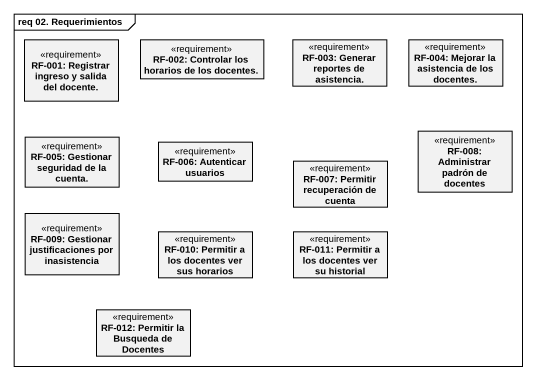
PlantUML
@startuml
mainframe req 02. Requerimientos
hide circle
hide empty members
class "RF-001: Registrar ingreso y salida del docente." as RF_001_Registrar_ingreso_y <<requirement>>
class "RF-002: Controlar los horarios de los docentes." as RF_002_Controlar_los <<requirement>>
class "RF-003: Generar reportes de asistencia." as RF_003_Generar_reportes_de <<requirement>>
class "RF-004: Mejorar la asistencia de los docentes." as RF_004_Mejorar_la <<requirement>>
class "RF-008: Administrar padrón de docentes" as RF_008_Administrar_padrón <<requirement>>
class "RF-005: Gestionar seguridad de la cuenta." as RF_005_Gestionar_seguridad <<requirement>>
class "RF-006: Autenticar usuarios" as RF_006_Autenticar_usuarios <<requirement>>
class "RF-007: Permitir recuperación de cuenta" as RF_007_Permitir <<requirement>>
class "RF-009: Gestionar justificaciones por inasistencia" as RF_009_Gestionar <<requirement>>
class "RF-010: Permitir a los docentes ver sus horarios" as RF_010_Permitir_a_los <<requirement>>
class "RF-011: Permitir a los docentes ver su historial" as RF_011_Permitir_a_los <<requirement>>
class "RF-012: Permitir la Busqueda de Docentes" as RF_012_Permitir_la_Busqueda <<requirement>>
@enduml
